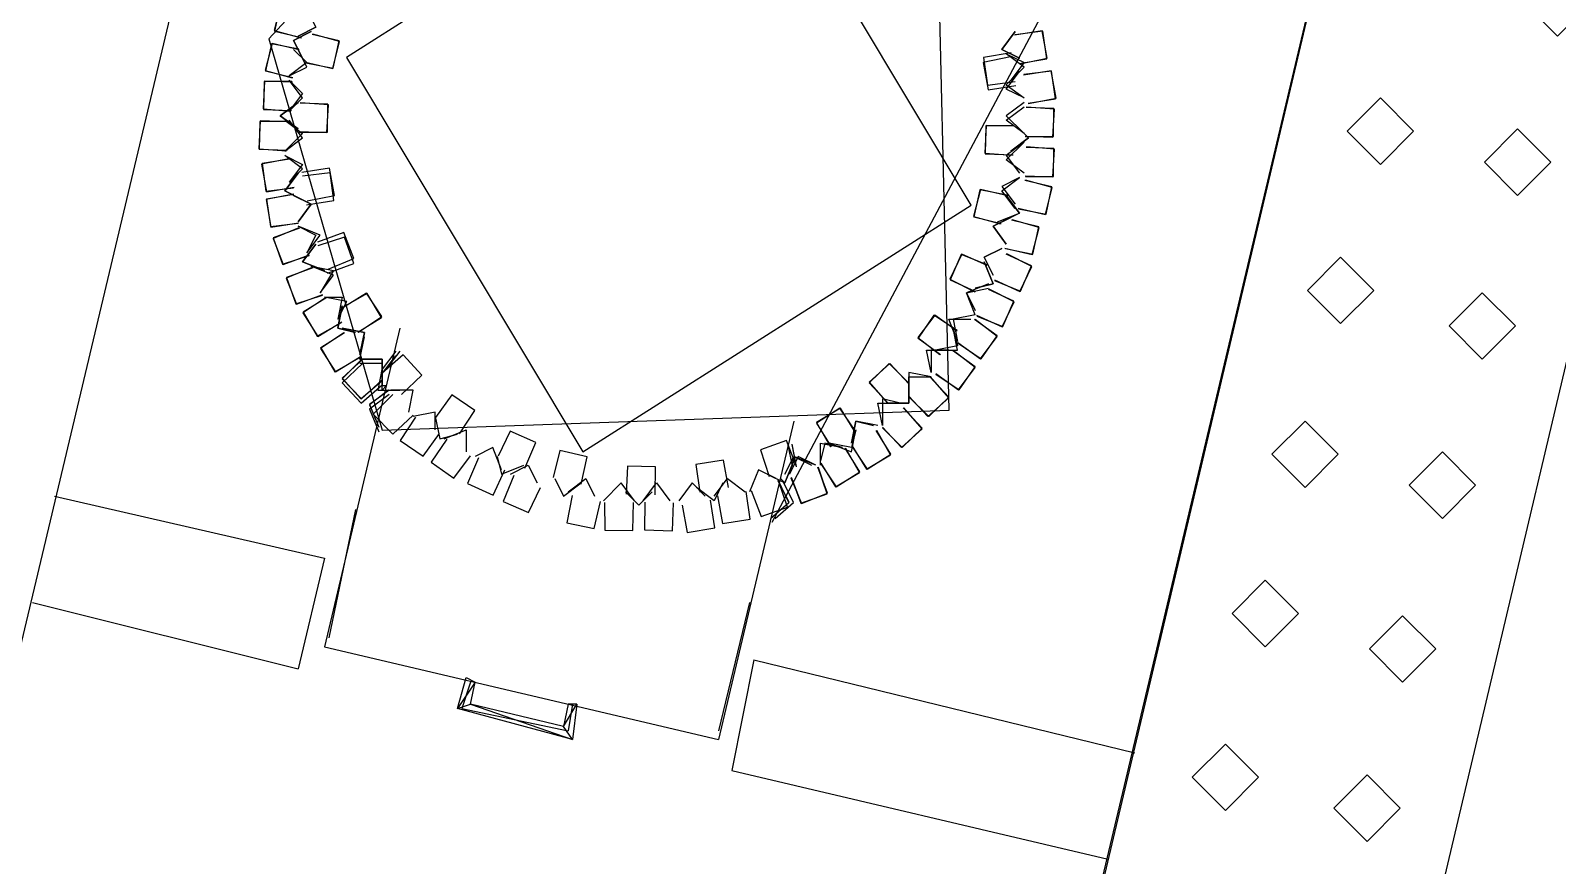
# Model space of a CAD drawing. Header units: feet. Extents: x -84 to 198, y -22 to 181.
# Drawn here: x 49.514 to 54.113, y 119.425 to 121.941 of the extents above; entities that cross this region are included whole.
import ezdxf

# ---------------------------------------------------------------- set-up
doc = ezdxf.new("R2010")
doc.units = ezdxf.units.FT
doc.layers.add('A-LINEA', color=7, linetype='CONTINUOUS')
doc.layers.add('A-LINEA-FINA', color=9, linetype='CONTINUOUS')

msp = doc.modelspace()

# ---------------------------------------------------------------- linework, layer by layer
at = {"layer": 'A-LINEA'}
for p, q in [((51.0533, 126.6978), (48.9733, 117.9378)), ((51.0533, 126.6978), (48.9733, 117.9378)), ((52.2267, 117.1778), (54.2933, 125.9378)), ((52.2267, 117.1778), (54.2933, 125.9378)), ((50.32, 121.9244), (50.3733, 121.9511)), ((50.32, 121.9244), (50.3733, 121.9511)), ((50.3067, 121.8844), (50.3467, 121.8444)), ((50.3067, 121.8844), (50.3467, 121.8444)), ((50.3467, 121.8444), (50.2933, 121.8044)), ((50.3467, 121.8444), (50.2933, 121.8044)), ((52.5067, 121.7244), (52.4533, 121.6844)), ((52.5067, 121.7244), (52.4533, 121.6844)), ((50.28, 121.6711), (50.3333, 121.6311)), ((50.28, 121.6711), (50.3333, 121.6311)), ((52.4533, 121.6844), (52.5067, 121.6311)), ((52.4533, 121.6844), (52.5067, 121.6311)), ((50.3333, 121.6311), (50.28, 121.5778)), ((50.3333, 121.6311), (50.28, 121.5778)), ((52.5067, 121.6044), (52.4533, 121.5644)), ((52.5067, 121.6044), (52.4533, 121.5644)), ((52.4533, 121.5644), (52.4933, 121.5111)), ((52.4533, 121.5644), (52.4933, 121.5111)), ((52.4933, 121.4978), (52.44, 121.4711)), ((52.4933, 121.4978), (52.44, 121.4711)), ((52.44, 121.4711), (52.48, 121.4178)), ((52.44, 121.4711), (52.48, 121.4178)), ((52.4133, 121.3511), (52.4667, 121.3778)), ((52.4133, 121.3511), (52.4667, 121.3778)), ((50.32, 121.3511), (50.3733, 121.3244)), ((50.32, 121.3511), (50.3733, 121.3244)), ((50.3733, 121.3244), (50.3467, 121.2711)), ((50.3733, 121.3244), (50.3467, 121.2711)), ((52.4533, 121.2978), (52.4133, 121.3511)), ((52.4533, 121.2978), (52.4133, 121.3511)), ((50.3333, 121.2444), (50.3733, 121.2978)), ((50.3333, 121.2444), (50.3733, 121.2978)), ((52.3867, 121.2578), (52.44, 121.2844)), ((52.3867, 121.2578), (52.44, 121.2844)), ((50.4, 121.2178), (50.3333, 121.2444)), ((50.4, 121.2178), (50.3333, 121.2444)), ((52.4133, 121.2044), (52.3867, 121.2578)), ((52.4133, 121.2044), (52.3867, 121.2578)), ((52.3333, 121.1511), (52.4, 121.1644)), ((52.3333, 121.1511), (52.4, 121.1644)), ((52.36, 121.0844), (52.3333, 121.1511)), ((52.36, 121.0844), (52.3333, 121.1511)), ((50.44, 121.0444), (50.4533, 121.1111)), ((50.44, 121.0444), (50.4533, 121.1111)), ((50.6267, 121.0444), (50.4, 120.0844)), ((50.6267, 121.0444), (50.4, 120.0844)), ((50.4933, 121.0311), (50.44, 121.0444)), ((50.4933, 121.0311), (50.44, 121.0444)), ((50.5067, 120.9511), (50.52, 121.0178)), ((50.5067, 120.9511), (50.52, 121.0178)), ((50.5067, 120.9511), (50.52, 121.0178)), ((50.5067, 120.9511), (50.52, 121.0178)), ((50.615, 120.9749), (50.5734, 120.9206)), ((50.615, 120.9749), (50.5734, 120.9206)), ((50.6134, 120.961), (50.5735, 120.909)), ((50.6134, 120.961), (50.5735, 120.909)), ((50.6271, 120.9745), (50.5869, 120.9228)), ((50.6271, 120.9745), (50.5869, 120.9228)), ((50.6667, 120.8578), (50.6, 120.8578)), ((50.6667, 120.8578), (50.6, 120.8578)), ((50.6533, 120.7911), (50.6667, 120.8578)), ((50.6533, 120.7911), (50.6667, 120.8578)), ((51.8133, 120.7644), (51.5867, 119.8044)), ((51.8133, 120.7644), (51.5867, 119.8044)), ((51.9867, 120.6711), (52, 120.7378)), ((51.9867, 120.6711), (52, 120.7378)), ((51.809, 120.6288), (51.7962, 120.6931)), ((51.809, 120.6288), (51.7962, 120.6931)), ((51.8217, 120.6272), (51.8083, 120.6943)), ((51.8217, 120.6272), (51.8083, 120.6943)), ((51.8215, 120.6268), (51.8087, 120.6939)), ((51.8215, 120.6268), (51.8087, 120.6939)), ((51.92, 120.6978), (51.9867, 120.6711)), ((51.92, 120.6978), (51.9867, 120.6711)), ((51.8267, 120.6578), (51.8, 120.6044)), ((51.8267, 120.6578), (51.8, 120.6044)), ((51.7333, 120.6044), (51.7867, 120.5778)), ((51.7333, 120.6044), (51.7867, 120.5778)), ((49.5867, 120.5378), (50.4, 120.3511)), ((49.5867, 120.5378), (50.4, 120.3511)), ((50.4933, 120.4978), (50.4133, 120.1111)), ((50.4933, 120.4978), (50.4133, 120.1111)), ((50.4, 120.3511), (50.32, 120.0178)), ((50.4, 120.3511), (50.32, 120.0178)), ((49.52, 120.2178), (50.32, 120.0178)), ((49.52, 120.2178), (50.32, 120.0178)), ((51.68, 120.2178), (51.5867, 119.8311)), ((51.68, 120.2178), (51.5867, 119.8311)), ((50.4, 120.0844), (51.5867, 119.8044)), ((50.4, 120.0844), (51.5867, 119.8044)), ((51.6933, 120.0444), (52.84, 119.7644)), ((51.6933, 120.0444), (52.84, 119.7644)), ((50.84, 119.9778), (50.8133, 119.8978)), ((50.84, 119.9778), (50.8133, 119.8978)), ((50.84, 119.9778), (50.8133, 119.8978)), ((50.84, 119.9778), (50.8133, 119.8978)), ((50.8133, 119.8978), (51.1333, 119.8311)), ((50.8133, 119.8978), (51.1333, 119.8311)), ((50.8133, 119.8978), (51.1333, 119.8311)), ((50.8133, 119.8978), (51.1333, 119.8311)), ((51.1467, 119.9111), (51.1333, 119.8311)), ((51.1467, 119.9111), (51.1333, 119.8311)), ((51.1467, 119.9111), (51.1333, 119.8311)), ((51.1467, 119.9111), (51.1333, 119.8311))]:
    msp.add_line(p, q, dxfattribs=at)
for points in [[(53.8533, 124.0711), (54.8267, 123.8444), (53.48, 118.1511), (52.5067, 118.3911), (53.8533, 124.0711)], [(53.8533, 124.0711), (54.8267, 123.8444), (53.48, 118.1511), (52.5067, 118.3911), (53.8533, 124.0711)], [(51.0655, 122.8161), (50.2324, 121.9156), (50.5737, 120.7372)], [(51.0655, 122.8161), (50.2324, 121.9156), (50.5737, 120.7372)], [(51.0655, 122.8161), (50.2324, 121.9156), (50.5737, 120.7372)], [(51.0655, 122.8161), (50.2324, 121.9156), (50.5737, 120.7372)], [(51.7479, 120.4595), (52.5656, 121.9973), (51.0655, 122.8161)], [(51.7479, 120.4595), (52.5656, 121.9973), (51.0655, 122.8161)], [(51.178, 120.6711), (52.3474, 121.4152), (51.6354, 122.6044), (50.466, 121.8603), (51.178, 120.6711)], [(51.6354, 122.6044), (50.466, 121.8603), (51.178, 120.6711), (52.3474, 121.4152), (51.6354, 122.6044)], [(51.178, 120.6711), (52.3474, 121.4152), (51.6354, 122.6044), (50.466, 121.8603), (51.178, 120.6711)], [(51.6354, 122.6044), (50.466, 121.8603), (51.178, 120.6711), (52.3474, 121.4152), (51.6354, 122.6044)], [(50.5737, 120.7372), (52.2817, 120.7971), (52.2397, 122.5383)], [(50.5737, 120.7372), (52.2817, 120.7971), (52.2397, 122.5383)], [(54.2133, 122.0244), (54.1133, 122.1244), (54.0133, 122.0244), (54.1133, 121.9244), (54.2133, 122.0244)], [(54.2133, 122.0244), (54.1133, 122.1244), (54.0133, 122.0244), (54.1133, 121.9244), (54.2133, 122.0244)], [(50.3507, 122.0032), (50.2689, 122.0224), (50.2481, 121.941), (50.3291, 121.9186)], [(50.3507, 122.0032), (50.2689, 122.0224), (50.2481, 121.941), (50.3291, 121.9186)], [(50.3495, 122.005), (50.2671, 122.0213), (50.2492, 121.9392), (50.3309, 121.9197)], [(50.3495, 122.005), (50.2671, 122.0213), (50.2492, 121.9392), (50.3309, 121.9197)], [(50.3467, 122.0044), (50.3733, 121.9511), (50.32, 121.9244)], [(50.3467, 122.0044), (50.3733, 121.9511), (50.32, 121.9244)], [(50.3333, 121.8578), (50.3067, 121.9111), (50.36, 121.9378)], [(50.36, 121.9378), (50.3067, 121.9111), (50.3333, 121.8578)], [(50.3333, 121.8578), (50.3067, 121.9111), (50.36, 121.9378)], [(50.36, 121.9378), (50.3067, 121.9111), (50.3333, 121.8578)], [(50.3426, 121.8457), (50.4244, 121.8265), (50.4452, 121.9079), (50.3643, 121.9303)], [(50.3426, 121.8457), (50.4244, 121.8265), (50.4452, 121.9079), (50.3643, 121.9303)], [(50.3438, 121.8439), (50.4263, 121.8276), (50.4441, 121.9097), (50.3624, 121.9292)], [(50.3438, 121.8439), (50.4263, 121.8276), (50.4441, 121.9097), (50.3624, 121.9292)], [(52.4933, 121.8578), (52.44, 121.8844), (52.48, 121.9378)], [(52.48, 121.9378), (52.44, 121.8844), (52.4933, 121.8578)], [(52.4933, 121.8578), (52.44, 121.8844), (52.48, 121.9378)], [(52.48, 121.9378), (52.44, 121.8844), (52.4933, 121.8578)], [(52.4939, 121.8408), (52.5763, 121.8574), (52.5614, 121.9401), (52.4784, 121.9268)], [(52.4939, 121.8408), (52.5763, 121.8574), (52.5614, 121.9401), (52.4784, 121.9268)], [(52.4921, 121.8421), (52.575, 121.8556), (52.5631, 121.9388), (52.4797, 121.9285)], [(52.4921, 121.8421), (52.575, 121.8556), (52.5631, 121.9388), (52.4797, 121.9285)], [(50.324, 121.8832), (50.2422, 121.9024), (50.2214, 121.821), (50.3024, 121.7986)], [(50.324, 121.8832), (50.2422, 121.9024), (50.2214, 121.821), (50.3024, 121.7986)], [(50.3228, 121.885), (50.2404, 121.9013), (50.2225, 121.8192), (50.3043, 121.7997)], [(50.3228, 121.885), (50.2404, 121.9013), (50.2225, 121.8192), (50.3043, 121.7997)], [(50.2933, 121.8044), (50.3467, 121.8311), (50.32, 121.8844)], [(50.2933, 121.8044), (50.3467, 121.8311), (50.32, 121.8844)], [(52.4679, 121.8735), (52.385, 121.86), (52.3969, 121.7768), (52.4803, 121.7871)], [(52.4679, 121.8735), (52.385, 121.86), (52.3969, 121.7768), (52.4803, 121.7871)], [(52.4533, 121.8711), (52.5067, 121.8444), (52.4667, 121.7911)], [(52.4667, 121.7911), (52.5067, 121.8311), (52.4533, 121.8711)], [(52.4533, 121.8711), (52.5067, 121.8444), (52.4667, 121.7911)], [(52.4667, 121.7911), (52.5067, 121.8311), (52.4533, 121.8711)], [(52.4661, 121.8614), (52.3837, 121.8448), (52.3986, 121.7622), (52.4816, 121.7755)], [(52.4661, 121.8614), (52.3837, 121.8448), (52.3986, 121.7622), (52.4816, 121.7755)], [(50.3035, 121.7858), (50.2195, 121.7887), (50.215, 121.7048), (50.2987, 121.6986)], [(50.3035, 121.7858), (50.2195, 121.7887), (50.215, 121.7048), (50.2987, 121.6986)], [(50.3019, 121.7874), (50.2179, 121.7872), (50.2164, 121.7032), (50.3004, 121.7001)], [(50.3019, 121.7874), (50.2179, 121.7872), (50.2164, 121.7032), (50.3004, 121.7001)], [(50.2933, 121.7911), (50.3333, 121.7511), (50.2933, 121.6978)], [(50.2933, 121.6978), (50.3333, 121.7378), (50.2933, 121.7911)], [(50.2933, 121.7911), (50.3333, 121.7511), (50.2933, 121.6978)], [(50.2933, 121.6978), (50.3333, 121.7378), (50.2933, 121.7911)], [(52.5067, 121.7378), (52.4533, 121.7644), (52.4933, 121.8178)], [(52.4933, 121.8178), (52.4533, 121.7778), (52.5067, 121.7378)], [(52.5067, 121.7378), (52.4533, 121.7644), (52.4933, 121.8178)], [(52.4933, 121.8178), (52.4533, 121.7778), (52.5067, 121.7378)], [(52.5206, 121.7208), (52.603, 121.7374), (52.588, 121.8201), (52.5051, 121.8068)], [(52.5206, 121.7208), (52.603, 121.7374), (52.588, 121.8201), (52.5051, 121.8068)], [(52.5188, 121.7221), (52.6017, 121.7356), (52.5898, 121.8188), (52.5064, 121.8085)], [(52.5188, 121.7221), (52.6017, 121.7356), (52.5898, 121.8188), (52.5064, 121.8085)], [(53.68, 121.6378), (53.58, 121.7378), (53.48, 121.6378), (53.58, 121.5378), (53.68, 121.6378)], [(53.68, 121.6378), (53.58, 121.7378), (53.48, 121.6378), (53.58, 121.5378), (53.68, 121.6378)], [(50.32, 121.6444), (50.2667, 121.6844), (50.32, 121.7244)], [(50.32, 121.7244), (50.2667, 121.6844), (50.32, 121.6444)], [(50.32, 121.6444), (50.2667, 121.6844), (50.32, 121.7244)], [(50.32, 121.7244), (50.2667, 121.6844), (50.32, 121.6444)], [(50.3232, 121.6364), (50.4072, 121.6335), (50.4117, 121.7174), (50.3279, 121.7236)], [(50.3232, 121.6364), (50.4072, 121.6335), (50.4117, 121.7174), (50.3279, 121.7236)], [(50.3247, 121.6349), (50.4088, 121.635), (50.4102, 121.719), (50.3263, 121.7222)], [(50.3247, 121.6349), (50.4088, 121.635), (50.4102, 121.719), (50.3263, 121.7222)], [(52.5067, 121.6311), (52.4533, 121.6711), (52.5067, 121.7111)], [(52.5067, 121.6311), (52.4533, 121.6711), (52.5067, 121.7111)], [(52.5099, 121.6231), (52.5938, 121.6202), (52.5984, 121.7041), (52.5146, 121.7103)], [(52.5099, 121.6231), (52.5938, 121.6202), (52.5984, 121.7041), (52.5146, 121.7103)], [(52.5114, 121.6215), (52.5954, 121.6217), (52.5969, 121.7057), (52.513, 121.7088)], [(52.5114, 121.6215), (52.5954, 121.6217), (52.5969, 121.7057), (52.513, 121.7088)], [(50.2901, 121.6658), (50.2062, 121.6687), (50.2016, 121.5848), (50.2854, 121.5786)], [(50.2901, 121.6658), (50.2062, 121.6687), (50.2016, 121.5848), (50.2854, 121.5786)], [(50.2886, 121.6674), (50.2046, 121.6672), (50.2031, 121.5832), (50.287, 121.5801)], [(50.2886, 121.6674), (50.2046, 121.6672), (50.2031, 121.5832), (50.287, 121.5801)], [(50.28, 121.5778), (50.3333, 121.6178), (50.2933, 121.6711)], [(50.28, 121.5778), (50.3333, 121.6178), (50.2933, 121.6711)], [(52.4768, 121.6525), (52.3928, 121.6554), (52.3883, 121.5715), (52.4721, 121.5653)], [(52.4768, 121.6525), (52.3928, 121.6554), (52.3883, 121.5715), (52.4721, 121.5653)], [(52.4753, 121.654), (52.3912, 121.6539), (52.3898, 121.5699), (52.4737, 121.5667)], [(52.4753, 121.654), (52.3912, 121.6539), (52.3898, 121.5699), (52.4737, 121.5667)], [(52.48, 121.6578), (52.52, 121.6178), (52.4667, 121.5778)], [(52.4667, 121.5778), (52.52, 121.6178), (52.48, 121.6578)], [(52.48, 121.6578), (52.52, 121.6178), (52.4667, 121.5778)], [(52.4667, 121.5778), (52.52, 121.6178), (52.48, 121.6578)], [(54.0933, 121.5444), (53.9933, 121.6444), (53.8933, 121.5444), (53.9933, 121.4444), (54.0933, 121.5444)], [(54.0933, 121.5444), (53.9933, 121.6444), (53.8933, 121.5444), (53.9933, 121.4444), (54.0933, 121.5444)], [(52.5067, 121.5111), (52.4533, 121.5511), (52.5067, 121.6044)], [(52.5067, 121.5111), (52.4533, 121.5511), (52.5067, 121.6044)], [(50.2928, 121.5547), (50.2104, 121.5382), (50.2253, 121.4555), (50.3083, 121.4688)], [(50.2928, 121.5547), (50.2104, 121.5382), (50.2253, 121.4555), (50.3083, 121.4688)], [(50.2946, 121.5535), (50.2116, 121.54), (50.2235, 121.4568), (50.3069, 121.4671)], [(50.2946, 121.5535), (50.2116, 121.54), (50.2235, 121.4568), (50.3069, 121.4671)], [(50.28, 121.5644), (50.3333, 121.5378), (50.2933, 121.4844)], [(50.2933, 121.4844), (50.3333, 121.5244), (50.28, 121.5644)], [(50.28, 121.5644), (50.3333, 121.5378), (50.2933, 121.4844)], [(50.2933, 121.4844), (50.3333, 121.5244), (50.28, 121.5644)], [(52.5099, 121.5031), (52.5938, 121.5002), (52.5984, 121.5841), (52.5146, 121.5903)], [(52.5099, 121.5031), (52.5938, 121.5002), (52.5984, 121.5841), (52.5146, 121.5903)], [(52.5114, 121.5015), (52.5954, 121.5017), (52.5969, 121.5857), (52.513, 121.5888)], [(52.5114, 121.5015), (52.5954, 121.5017), (52.5969, 121.5857), (52.513, 121.5888)], [(50.3333, 121.4311), (50.28, 121.4578), (50.32, 121.5111)], [(50.32, 121.5111), (50.28, 121.4578), (50.3333, 121.4311)], [(50.3333, 121.4311), (50.28, 121.4578), (50.32, 121.5111)], [(50.32, 121.5111), (50.28, 121.4578), (50.3333, 121.4311)], [(50.3472, 121.4275), (50.4296, 121.444), (50.4147, 121.5267), (50.3317, 121.5134)], [(50.3472, 121.4275), (50.4296, 121.444), (50.4147, 121.5267), (50.3317, 121.5134)], [(50.3454, 121.4154), (50.4284, 121.4289), (50.4165, 121.5121), (50.3331, 121.5018)], [(50.3454, 121.4154), (50.4284, 121.4289), (50.4165, 121.5121), (50.3331, 121.5018)], [(52.4574, 121.4432), (52.3756, 121.4624), (52.3548, 121.381), (52.4357, 121.3586)], [(52.4574, 121.4432), (52.3756, 121.4624), (52.3548, 121.381), (52.4357, 121.3586)], [(52.4562, 121.445), (52.3737, 121.4613), (52.3559, 121.3792), (52.4376, 121.3597)], [(52.4562, 121.445), (52.3737, 121.4613), (52.3559, 121.3792), (52.4376, 121.3597)], [(52.48, 121.4044), (52.44, 121.4578), (52.4933, 121.4978)], [(52.48, 121.4044), (52.44, 121.4578), (52.4933, 121.4978)], [(52.4893, 121.4057), (52.5711, 121.3865), (52.5919, 121.4679), (52.5109, 121.4903)], [(52.4893, 121.4057), (52.5711, 121.3865), (52.5919, 121.4679), (52.5109, 121.4903)], [(52.4905, 121.4039), (52.5729, 121.3876), (52.5908, 121.4697), (52.5091, 121.4892)], [(52.4905, 121.4039), (52.5729, 121.3876), (52.5908, 121.4697), (52.5091, 121.4892)], [(50.3061, 121.448), (50.2237, 121.4315), (50.2386, 121.3488), (50.3216, 121.3621)], [(50.3061, 121.448), (50.2237, 121.4315), (50.2386, 121.3488), (50.3216, 121.3621)], [(50.3079, 121.4468), (50.225, 121.4333), (50.2369, 121.3501), (50.3203, 121.3604)], [(50.3079, 121.4468), (50.225, 121.4333), (50.2369, 121.3501), (50.3203, 121.3604)], [(50.3067, 121.4444), (50.36, 121.4178), (50.32, 121.3644)], [(50.32, 121.3644), (50.36, 121.4178), (50.3067, 121.4444)], [(50.3067, 121.4444), (50.36, 121.4178), (50.32, 121.3644)], [(50.32, 121.3644), (50.36, 121.4178), (50.3067, 121.4444)], [(52.4267, 121.3644), (52.4933, 121.3911), (52.4533, 121.4444)], [(52.4267, 121.3644), (52.4933, 121.3911), (52.4533, 121.4444)], [(52.4533, 121.4444), (52.4933, 121.3911), (52.44, 121.3644)], [(52.4533, 121.4444), (52.4933, 121.3911), (52.44, 121.3644)], [(52.4667, 121.3778), (52.4133, 121.3511), (52.4533, 121.2978)], [(52.4667, 121.3778), (52.4133, 121.3511), (52.4533, 121.2978)], [(52.4493, 121.2857), (52.5311, 121.2665), (52.5519, 121.3479), (52.4709, 121.3703)], [(52.4493, 121.2857), (52.5311, 121.2665), (52.5519, 121.3479), (52.4709, 121.3703)], [(52.4505, 121.2839), (52.5329, 121.2676), (52.5508, 121.3497), (52.4691, 121.3692)], [(52.4505, 121.2839), (52.5329, 121.2676), (52.5508, 121.3497), (52.4691, 121.3692)], [(50.3223, 121.3468), (50.2448, 121.3145), (50.2755, 121.2363), (50.3543, 121.2656)], [(50.3223, 121.3468), (50.2448, 121.3145), (50.2755, 121.2363), (50.3543, 121.2656)], [(50.3243, 121.346), (50.2456, 121.3165), (50.2735, 121.2373), (50.3533, 121.2636)], [(50.3243, 121.346), (50.2456, 121.3165), (50.2735, 121.2373), (50.3533, 121.2636)], [(50.3467, 121.2711), (50.3867, 121.3244), (50.32, 121.3511)], [(50.3467, 121.2711), (50.3867, 121.3244), (50.32, 121.3511)], [(50.411, 121.2221), (50.4886, 121.2544), (50.4578, 121.3326), (50.379, 121.3033)], [(50.411, 121.2221), (50.4886, 121.2544), (50.4578, 121.3326), (50.379, 121.3033)], [(50.409, 121.2096), (50.4877, 121.239), (50.4598, 121.3183), (50.38, 121.2919)], [(50.409, 121.2096), (50.4877, 121.239), (50.4598, 121.3183), (50.38, 121.2919)], [(50.3733, 121.2978), (50.3333, 121.2444), (50.4, 121.2178)], [(50.3733, 121.2978), (50.3333, 121.2444), (50.4, 121.2178)], [(52.44, 121.2844), (52.3867, 121.2578), (52.4133, 121.2044)], [(52.44, 121.2844), (52.3867, 121.2578), (52.4133, 121.2044)], [(50.3623, 121.2268), (50.2848, 121.1945), (50.3155, 121.1163), (50.3943, 121.1456)], [(50.3623, 121.2268), (50.2848, 121.1945), (50.3155, 121.1163), (50.3943, 121.1456)], [(50.36, 121.2311), (50.4267, 121.2178), (50.3867, 121.1511)], [(50.3867, 121.1511), (50.4267, 121.2044), (50.36, 121.2311)], [(50.36, 121.2311), (50.4267, 121.2178), (50.3867, 121.1511)], [(50.3867, 121.1511), (50.4267, 121.2044), (50.36, 121.2311)], [(52.396, 121.2327), (52.3195, 121.2675), (52.2832, 121.1917), (52.3583, 121.154)], [(52.396, 121.2327), (52.3195, 121.2675), (52.2832, 121.1917), (52.3583, 121.154)], [(52.3952, 121.2347), (52.3175, 121.2667), (52.284, 121.1897), (52.3603, 121.1547)], [(52.3952, 121.2347), (52.3175, 121.2667), (52.284, 121.1897), (52.3603, 121.1547)], [(52.3867, 121.2444), (52.4133, 121.1778), (52.36, 121.1644)], [(52.36, 121.1644), (52.4133, 121.1778), (52.3867, 121.2444)], [(52.3867, 121.2444), (52.4133, 121.1778), (52.36, 121.1644)], [(52.36, 121.1644), (52.4133, 121.1778), (52.3867, 121.2444)], [(52.4173, 121.1895), (52.4938, 121.1547), (52.5301, 121.2305), (52.4551, 121.2683)], [(52.4173, 121.1895), (52.4938, 121.1547), (52.5301, 121.2305), (52.4551, 121.2683)], [(52.4182, 121.1875), (52.4959, 121.1555), (52.5294, 121.2325), (52.453, 121.2676)], [(52.4182, 121.1875), (52.4959, 121.1555), (52.5294, 121.2325), (52.453, 121.2676)], [(53.56, 121.1578), (53.46, 121.2578), (53.36, 121.1578), (53.46, 121.0578), (53.56, 121.1578)], [(53.56, 121.1578), (53.46, 121.2578), (53.36, 121.1578), (53.46, 121.0578), (53.56, 121.1578)], [(50.3643, 121.226), (50.2856, 121.1965), (50.3135, 121.1173), (50.3933, 121.1436)], [(50.3643, 121.226), (50.2856, 121.1965), (50.3135, 121.1173), (50.3933, 121.1436)], [(50.4044, 121.1368), (50.3346, 121.09), (50.38, 121.0193), (50.4516, 121.0633)], [(50.4044, 121.1368), (50.3346, 121.09), (50.38, 121.0193), (50.4516, 121.0633)], [(50.4065, 121.1363), (50.3351, 121.0921), (50.3779, 121.0198), (50.451, 121.0612)], [(50.4065, 121.1363), (50.3351, 121.0921), (50.3779, 121.0198), (50.451, 121.0612)], [(50.4, 121.1378), (50.4533, 121.1378), (50.44, 121.0711)], [(50.44, 121.0711), (50.4667, 121.1244), (50.4, 121.1378)], [(50.4, 121.1378), (50.4533, 121.1378), (50.44, 121.0711)], [(50.44, 121.0711), (50.4667, 121.1244), (50.4, 121.1378)], [(50.5023, 121.0321), (50.5721, 121.0789), (50.5267, 121.1496), (50.4551, 121.1056)], [(50.5023, 121.0321), (50.5721, 121.0789), (50.5267, 121.1496), (50.4551, 121.1056)], [(50.5002, 121.0326), (50.5716, 121.0768), (50.5288, 121.1491), (50.4557, 121.1077)], [(50.5002, 121.0326), (50.5716, 121.0768), (50.5288, 121.1491), (50.4557, 121.1077)], [(52.4, 121.1778), (52.3333, 121.1511), (52.36, 121.0978)], [(52.4, 121.1778), (52.3333, 121.1511), (52.36, 121.0978)], [(52.364, 121.0829), (52.4405, 121.048), (52.4768, 121.1238), (52.4017, 121.1616)], [(52.364, 121.0829), (52.4405, 121.048), (52.4768, 121.1238), (52.4017, 121.1616)], [(52.3648, 121.0808), (52.4425, 121.0488), (52.476, 121.1259), (52.3997, 121.1609)], [(52.3648, 121.0808), (52.4425, 121.0488), (52.476, 121.1259), (52.3997, 121.1609)], [(53.9867, 121.0511), (53.8867, 121.1511), (53.7867, 121.0511), (53.8867, 120.9511), (53.9867, 121.0511)], [(53.9867, 121.0511), (53.8867, 121.1511), (53.7867, 121.0511), (53.8867, 120.9511), (53.9867, 121.0511)], [(50.4533, 121.1111), (50.44, 121.0444), (50.4933, 121.0311)], [(50.4533, 121.1111), (50.44, 121.0444), (50.4933, 121.0311)], [(50.4533, 121.0444), (50.52, 121.0311), (50.5067, 120.9644)], [(50.5067, 120.9644), (50.52, 121.0311), (50.4533, 121.0444)], [(50.4533, 121.0444), (50.52, 121.0311), (50.5067, 120.9644)], [(50.5067, 120.9644), (50.52, 121.0311), (50.4533, 121.0444)], [(52.3058, 121.0347), (52.2376, 121.0838), (52.1872, 121.0165), (52.2534, 120.9648)], [(52.3058, 121.0347), (52.2376, 121.0838), (52.1872, 121.0165), (52.2534, 120.9648)], [(52.3054, 121.0368), (52.2354, 121.0834), (52.1875, 121.0144), (52.2556, 120.9651)], [(52.3054, 121.0368), (52.2354, 121.0834), (52.1875, 121.0144), (52.2556, 120.9651)], [(52.2933, 121.0444), (52.3067, 120.9911), (52.24, 120.9778)], [(52.24, 120.9778), (52.3067, 120.9778), (52.2933, 121.0444)], [(52.2933, 121.0444), (52.3067, 120.9911), (52.24, 120.9778)], [(52.24, 120.9778), (52.3067, 120.9778), (52.2933, 121.0444)], [(52.3067, 121.0044), (52.28, 121.0711), (52.3467, 121.0711)], [(52.3067, 121.0044), (52.28, 121.0711), (52.3467, 121.0711)], [(52.36, 121.0844), (52.2933, 121.0711), (52.3067, 121.0044)], [(52.36, 121.0844), (52.2933, 121.0711), (52.3067, 121.0044)], [(52.3075, 121.0009), (52.3758, 120.9518), (52.4261, 121.019), (52.3599, 121.0707)], [(52.3075, 121.0009), (52.3758, 120.9518), (52.4261, 121.019), (52.3599, 121.0707)], [(52.308, 120.9987), (52.3779, 120.9522), (52.4258, 121.0212), (52.3577, 121.0704)], [(52.308, 120.9987), (52.3779, 120.9522), (52.4258, 121.0212), (52.3577, 121.0704)], [(50.4577, 121.0301), (50.3879, 120.9833), (50.4333, 120.9126), (50.5049, 120.9566)], [(50.4577, 121.0301), (50.3879, 120.9833), (50.4333, 120.9126), (50.5049, 120.9566)], [(50.4598, 121.0297), (50.3884, 120.9854), (50.4312, 120.9131), (50.5043, 120.9545)], [(50.4598, 121.0297), (50.3884, 120.9854), (50.4312, 120.9131), (50.5043, 120.9545)], [(50.5126, 120.9511), (50.4533, 120.8916), (50.5117, 120.8311), (50.5733, 120.8883)], [(50.5126, 120.9511), (50.4533, 120.8916), (50.5117, 120.8311), (50.5733, 120.8883)], [(50.5148, 120.9511), (50.4534, 120.8938), (50.5095, 120.8312), (50.5731, 120.8861)], [(50.5148, 120.9511), (50.4534, 120.8938), (50.5095, 120.8312), (50.5731, 120.8861)], [(50.5067, 120.9511), (50.5733, 120.9511), (50.5733, 120.8844)], [(50.5733, 120.8844), (50.5733, 120.9511), (50.5067, 120.9511)], [(50.5067, 120.9511), (50.5733, 120.9511), (50.5733, 120.8844)], [(50.5733, 120.8844), (50.5733, 120.9511), (50.5067, 120.9511)], [(50.6322, 120.8445), (50.6933, 120.9022), (50.6368, 120.9643), (50.5735, 120.9091)], [(50.6322, 120.8445), (50.6933, 120.9022), (50.6368, 120.9643), (50.5735, 120.9091)], [(52.2267, 120.9111), (52.2133, 120.9778), (52.28, 120.9778)], [(52.2267, 120.9111), (52.2133, 120.9778), (52.28, 120.9778)], [(52.28, 120.9778), (52.2267, 120.9778), (52.2267, 120.9111)], [(52.28, 120.9778), (52.2267, 120.9778), (52.2267, 120.9111)], [(52.2409, 120.9075), (52.3091, 120.8585), (52.3595, 120.9257), (52.2932, 120.9774)], [(52.2409, 120.9075), (52.3091, 120.8585), (52.3595, 120.9257), (52.2932, 120.9774)], [(52.2413, 120.9054), (52.3112, 120.8588), (52.3591, 120.9279), (52.2911, 120.9771)], [(52.2413, 120.9054), (52.3112, 120.8588), (52.3591, 120.9279), (52.2911, 120.9771)], [(50.5143, 120.9378), (50.4534, 120.88), (50.51, 120.8179), (50.5732, 120.8732)], [(50.5143, 120.9378), (50.4534, 120.88), (50.51, 120.8179), (50.5732, 120.8732)], [(50.5143, 120.9378), (50.4534, 120.88), (50.51, 120.8179), (50.5732, 120.8732)], [(50.5143, 120.9378), (50.4534, 120.88), (50.51, 120.8179), (50.5732, 120.8732)], [(50.5733, 120.8711), (50.5733, 120.9378), (50.5067, 120.9378)], [(50.5733, 120.8711), (50.5733, 120.9378), (50.5067, 120.9378)], [(50.5733, 120.8711), (50.5733, 120.9378), (50.5067, 120.9378)], [(50.5733, 120.8711), (50.5733, 120.9378), (50.5067, 120.9378)], [(50.5733, 120.9244), (50.56, 120.8578), (50.5867, 120.8578)], [(50.5733, 120.9244), (50.56, 120.8578), (50.6267, 120.8578)], [(50.5733, 120.9244), (50.56, 120.8578), (50.5867, 120.8578)], [(50.5733, 120.9244), (50.56, 120.8578), (50.6267, 120.8578)], [(50.5733, 120.9378), (50.5733, 120.8711), (50.5867, 120.8711)], [(50.5733, 120.9378), (50.5733, 120.8711), (50.5867, 120.8711)], [(50.5867, 120.8711), (50.5733, 120.8578), (50.5733, 120.9244)], [(50.5867, 120.8711), (50.5733, 120.8578), (50.5733, 120.9244)], [(52.16, 120.8785), (52.1005, 120.9378), (52.04, 120.8794), (52.0972, 120.8178)], [(52.16, 120.8785), (52.1005, 120.9378), (52.04, 120.8794), (52.0972, 120.8178)], [(52.16, 120.8763), (52.1027, 120.9377), (52.0401, 120.8816), (52.095, 120.818)], [(52.16, 120.8763), (52.1027, 120.9377), (52.0401, 120.8816), (52.095, 120.818)], [(52.2267, 120.8978), (52.16, 120.9111), (52.16, 120.8444)], [(52.2267, 120.8978), (52.16, 120.9111), (52.16, 120.8444)], [(52.16, 120.8844), (52.16, 120.8178), (52.0933, 120.8178)], [(52.0933, 120.8178), (52.16, 120.8178), (52.16, 120.8844)], [(52.16, 120.8844), (52.16, 120.8178), (52.0933, 120.8178)], [(52.0933, 120.8178), (52.16, 120.8178), (52.16, 120.8844)], [(52.16, 120.8311), (52.16, 120.8978), (52.2267, 120.8978)], [(52.16, 120.8311), (52.16, 120.8978), (52.2267, 120.8978)], [(52.16, 120.8371), (52.2195, 120.7778), (52.28, 120.8361), (52.2228, 120.8977)], [(52.16, 120.8371), (52.2195, 120.7778), (52.28, 120.8361), (52.2228, 120.8977)], [(52.16, 120.8393), (52.2173, 120.7778), (52.2799, 120.8339), (52.225, 120.8976)], [(52.16, 120.8393), (52.2173, 120.7778), (52.2799, 120.8339), (52.225, 120.8976)], [(50.5926, 120.8578), (50.5353, 120.813), (50.5634, 120.7458)], [(50.5926, 120.8578), (50.5353, 120.813), (50.5634, 120.7458)], [(50.5943, 120.8444), (50.5355, 120.8003), (50.5636, 120.7323)], [(50.5943, 120.8444), (50.5355, 120.8003), (50.5636, 120.7323)], [(50.5948, 120.8578), (50.5356, 120.8141), (50.5632, 120.7459)], [(50.5948, 120.8578), (50.5356, 120.8141), (50.5632, 120.7459)], [(50.6056, 120.8444), (50.5467, 120.7846), (50.6054, 120.7245), (50.6666, 120.782)], [(50.6056, 120.8444), (50.5467, 120.7846), (50.6054, 120.7245), (50.6666, 120.782)], [(50.806, 120.7258), (50.8522, 120.7959), (50.783, 120.8435), (50.734, 120.7753)], [(50.806, 120.7258), (50.8522, 120.7959), (50.783, 120.8435), (50.734, 120.7753)], [(52.08, 120.7511), (52.0667, 120.8178), (52.1333, 120.8178)], [(52.08, 120.7511), (52.0667, 120.8178), (52.1333, 120.8178)], [(52.1333, 120.8178), (52.08, 120.8311), (52.08, 120.7511)], [(52.1333, 120.8178), (52.08, 120.8311), (52.08, 120.7511)], [(50.6739, 120.7764), (50.6278, 120.7062), (50.6971, 120.6587), (50.7459, 120.727)], [(50.6739, 120.7764), (50.6278, 120.7062), (50.6971, 120.6587), (50.7459, 120.727)], [(50.7333, 120.7378), (50.7333, 120.7911), (50.6667, 120.7778)], [(50.7333, 120.7378), (50.7333, 120.7911), (50.6667, 120.7778)], [(50.7333, 120.7778), (50.7467, 120.7111), (50.8, 120.7244)], [(50.7333, 120.7778), (50.7467, 120.7111), (50.8, 120.7244)], [(51.999, 120.7334), (51.9522, 120.8032), (51.8815, 120.7578), (51.9255, 120.6862)], [(51.999, 120.7334), (51.9522, 120.8032), (51.8815, 120.7578), (51.9255, 120.6862)], [(51.9985, 120.7313), (51.9543, 120.8027), (51.882, 120.7599), (51.9234, 120.6868)], [(51.9985, 120.7313), (51.9543, 120.8027), (51.882, 120.7599), (51.9234, 120.6868)], [(52.08, 120.7437), (52.1395, 120.6844), (52.2, 120.7428), (52.1428, 120.8044)], [(52.08, 120.7437), (52.1395, 120.6844), (52.2, 120.7428), (52.1428, 120.8044)], [(52.08, 120.7459), (52.1373, 120.6845), (52.1999, 120.7406), (52.145, 120.8042)], [(52.08, 120.7459), (52.1373, 120.6845), (52.1999, 120.7406), (52.145, 120.8042)], [(50.76, 120.7111), (50.8267, 120.7378), (50.8267, 120.6711)], [(50.76, 120.7111), (50.8267, 120.7378), (50.8267, 120.6711)], [(51.0029, 120.6223), (51.0359, 120.6996), (50.9593, 120.7341), (50.9233, 120.6582)], [(51.0029, 120.6223), (51.0359, 120.6996), (50.9593, 120.7341), (50.9233, 120.6582)], [(52, 120.7378), (51.9867, 120.6844), (51.92, 120.6978)], [(52, 120.7378), (51.9867, 120.6844), (51.92, 120.6978)], [(51.9867, 120.6978), (52, 120.7644), (52.0533, 120.7511)], [(52.0667, 120.7511), (52, 120.7644), (51.9867, 120.6978)], [(51.9867, 120.6978), (52, 120.7644), (52.0533, 120.7511)], [(52.0667, 120.7511), (52, 120.7644), (51.9867, 120.6978)], [(51.9877, 120.6888), (52.0345, 120.619), (52.1052, 120.6645), (52.0611, 120.736)], [(51.9877, 120.6888), (52.0345, 120.619), (52.1052, 120.6645), (52.0611, 120.736)], [(51.9881, 120.6909), (52.0324, 120.6195), (52.1046, 120.6623), (52.0632, 120.7354)], [(51.9881, 120.6909), (52.0324, 120.6195), (52.1046, 120.6623), (52.0632, 120.7354)], [(53.4533, 120.6644), (53.3533, 120.7644), (53.2533, 120.6644), (53.3533, 120.5644), (53.4533, 120.6644)], [(53.4533, 120.6644), (53.3533, 120.7644), (53.2533, 120.6644), (53.3533, 120.5644), (53.4533, 120.6644)], [(50.7683, 120.71), (50.7209, 120.6406), (50.7894, 120.5919), (50.8394, 120.6593)], [(50.7683, 120.71), (50.7209, 120.6406), (50.7894, 120.5919), (50.8394, 120.6593)], [(50.9333, 120.6178), (50.9067, 120.6844), (50.8533, 120.6578)], [(50.9333, 120.6178), (50.9067, 120.6844), (50.8533, 120.6578)], [(51.1733, 120.5745), (51.1906, 120.6567), (51.1087, 120.6756), (51.0882, 120.5942)], [(51.1733, 120.5745), (51.1906, 120.6567), (51.1087, 120.6756), (51.0882, 120.5942)], [(51.8217, 120.6272), (51.7917, 120.7056), (51.7126, 120.6772), (51.7395, 120.5976)], [(51.8217, 120.6272), (51.7917, 120.7056), (51.7126, 120.6772), (51.7395, 120.5976)], [(51.8933, 120.6311), (51.8933, 120.6978), (51.96, 120.6844)], [(51.96, 120.6844), (51.9067, 120.6978), (51.8933, 120.6444)], [(51.8933, 120.6311), (51.8933, 120.6978), (51.96, 120.6844)], [(51.96, 120.6844), (51.9067, 120.6978), (51.8933, 120.6444)], [(51.8944, 120.6355), (51.9412, 120.5657), (52.0118, 120.6111), (51.9678, 120.6827)], [(51.8944, 120.6355), (51.9412, 120.5657), (52.0118, 120.6111), (51.9678, 120.6827)], [(51.8948, 120.6376), (51.939, 120.5662), (52.0113, 120.609), (51.9699, 120.6821)], [(51.8948, 120.6376), (51.939, 120.5662), (52.0113, 120.609), (51.9699, 120.6821)], [(50.8637, 120.6532), (50.8308, 120.5759), (50.9075, 120.5415), (50.9433, 120.6175)], [(50.8637, 120.6532), (50.8308, 120.5759), (50.9075, 120.5415), (50.9433, 120.6175)], [(50.92, 120.6578), (50.9333, 120.6044), (51, 120.6311)], [(50.92, 120.6578), (50.9333, 120.6044), (51, 120.6311)], [(50.96, 120.6044), (51.0133, 120.6311), (51.04, 120.5778)], [(50.96, 120.6044), (51.0133, 120.6311), (51.04, 120.5778)], [(51.3959, 120.5422), (51.3964, 120.6262), (51.3124, 120.6283), (51.3086, 120.5444)], [(51.3959, 120.5422), (51.3964, 120.6262), (51.3124, 120.6283), (51.3086, 120.5444)], [(51.6161, 120.5638), (51.6016, 120.6465), (51.5186, 120.6337), (51.5298, 120.5504)], [(51.6161, 120.5638), (51.6016, 120.6465), (51.5186, 120.6337), (51.5298, 120.5504)], [(51.7333, 120.6044), (51.7867, 120.5778), (51.8133, 120.6444)], [(51.7333, 120.6044), (51.7867, 120.5778), (51.8133, 120.6444)], [(51.8133, 120.6444), (51.7867, 120.5778), (51.7733, 120.5911)], [(51.7733, 120.5911), (51.7867, 120.5778), (51.8133, 120.6444)], [(51.7733, 120.5911), (51.7867, 120.5778), (51.8133, 120.6444)], [(51.8133, 120.6444), (51.7867, 120.5778), (51.7733, 120.5911)], [(51.7733, 120.5911), (51.7867, 120.5778), (51.8133, 120.6444)], [(51.7733, 120.5911), (51.7867, 120.5778), (51.8133, 120.6444)], [(51.7867, 120.6044), (51.8133, 120.6578), (51.8667, 120.6311)], [(51.7867, 120.6044), (51.8133, 120.6578), (51.8667, 120.6311)], [(51.88, 120.6311), (51.8267, 120.6578), (51.8, 120.6044)], [(51.88, 120.6311), (51.8133, 120.6578), (51.8, 120.6044)], [(51.88, 120.6311), (51.8267, 120.6578), (51.8, 120.6044)], [(51.88, 120.6311), (51.8133, 120.6578), (51.8, 120.6044)], [(53.8667, 120.5711), (53.7667, 120.6711), (53.6667, 120.5711), (53.7667, 120.4711), (53.8667, 120.5711)], [(53.8667, 120.5711), (53.7667, 120.6711), (53.6667, 120.5711), (53.7667, 120.4711), (53.8667, 120.5711)], [(50.9701, 120.5998), (50.9376, 120.5223), (51.0144, 120.4883), (51.0499, 120.5644)], [(50.9701, 120.5998), (50.9376, 120.5223), (51.0144, 120.4883), (51.0499, 120.5644)], [(51.0933, 120.5911), (51.12, 120.5378), (51.1733, 120.5778)], [(51.0933, 120.5911), (51.12, 120.5378), (51.1733, 120.5778)], [(51.1333, 120.5511), (51.1867, 120.5911), (51.2133, 120.5378)], [(51.1333, 120.5511), (51.1867, 120.5911), (51.2133, 120.5378)], [(51.5733, 120.5378), (51.6133, 120.5911), (51.6667, 120.5511)], [(51.5733, 120.5378), (51.6133, 120.5911), (51.6667, 120.5511)], [(51.76, 120.5911), (51.7067, 120.6178), (51.68, 120.5511)], [(51.76, 120.5911), (51.7067, 120.6178), (51.68, 120.5511)], [(51.6849, 120.5549), (51.7152, 120.4765), (51.7941, 120.5052), (51.7669, 120.5847)], [(51.6849, 120.5549), (51.7152, 120.4765), (51.7941, 120.5052), (51.7669, 120.5847)], [(51.7435, 120.4712), (51.7987, 120.5187), (51.7675, 120.5844)], [(51.7435, 120.4712), (51.7987, 120.5187), (51.7675, 120.5844)], [(51.7437, 120.4712), (51.7989, 120.5198), (51.7655, 120.5854)], [(51.7437, 120.4712), (51.7989, 120.5198), (51.7655, 120.5854)], [(51.7573, 120.4712), (51.8121, 120.5191), (51.7804, 120.5847)], [(51.7573, 120.4712), (51.8121, 120.5191), (51.7804, 120.5847)], [(51.8043, 120.5934), (51.8366, 120.5159), (51.9148, 120.5466), (51.8855, 120.6254)], [(51.8043, 120.5934), (51.8366, 120.5159), (51.9148, 120.5466), (51.8855, 120.6254)], [(51.805, 120.595), (51.835, 120.5165), (51.9141, 120.5451), (51.8871, 120.6247)], [(51.805, 120.595), (51.835, 120.5165), (51.9141, 120.5451), (51.8871, 120.6247)], [(51.8052, 120.5954), (51.8346, 120.5168), (51.9139, 120.5447), (51.8875, 120.6244)], [(51.8052, 120.5954), (51.8346, 120.5168), (51.9139, 120.5447), (51.8875, 120.6244)], [(51.1458, 120.5404), (51.13, 120.4579), (51.2122, 120.4405), (51.2312, 120.5223)], [(51.1458, 120.5404), (51.13, 120.4579), (51.2122, 120.4405), (51.2312, 120.5223)], [(51.3333, 120.5244), (51.2933, 120.5778), (51.24, 120.5244)], [(51.3333, 120.5244), (51.2933, 120.5778), (51.24, 120.5244)], [(51.3867, 120.5511), (51.3467, 120.5111), (51.3067, 120.5511)], [(51.3867, 120.5511), (51.3467, 120.5111), (51.3067, 120.5511)], [(51.36, 120.5244), (51.4, 120.5778), (51.44, 120.5244)], [(51.36, 120.5244), (51.4, 120.5778), (51.44, 120.5244)], [(51.5467, 120.5378), (51.5067, 120.5778), (51.4667, 120.5244)], [(51.5467, 120.5378), (51.5067, 120.5778), (51.4667, 120.5244)], [(51.6, 120.5778), (51.5733, 120.5244), (51.52, 120.5644)], [(51.6, 120.5778), (51.5733, 120.5244), (51.52, 120.5644)], [(51.5839, 120.5385), (51.5983, 120.4557), (51.6814, 120.4685), (51.6702, 120.5518)], [(51.5839, 120.5385), (51.5983, 120.4557), (51.6814, 120.4685), (51.6702, 120.5518)], [(51.2435, 120.5194), (51.2442, 120.4354), (51.3282, 120.4345), (51.3308, 120.5185)], [(51.2435, 120.5194), (51.2442, 120.4354), (51.3282, 120.4345), (51.3308, 120.5185)], [(51.3641, 120.5201), (51.3635, 120.4361), (51.4475, 120.4338), (51.4514, 120.5177)], [(51.3641, 120.5201), (51.3635, 120.4361), (51.4475, 120.4338), (51.4514, 120.5177)], [(51.4767, 120.511), (51.4925, 120.4285), (51.5753, 120.4426), (51.5627, 120.5257)], [(51.4767, 120.511), (51.4925, 120.4285), (51.5753, 120.4426), (51.5627, 120.5257)], [(53.3333, 120.1844), (53.2333, 120.2844), (53.1333, 120.1844), (53.2333, 120.0844), (53.3333, 120.1844)], [(53.3333, 120.1844), (53.2333, 120.2844), (53.1333, 120.1844), (53.2333, 120.0844), (53.3333, 120.1844)], [(53.7467, 120.0778), (53.6467, 120.1778), (53.5467, 120.0778), (53.6467, 119.9778), (53.7467, 120.0778)], [(53.7467, 120.0778), (53.6467, 120.1778), (53.5467, 120.0778), (53.6467, 119.9778), (53.7467, 120.0778)], [(51.6933, 120.0444), (51.6267, 119.7111), (52.76, 119.4444)], [(51.6933, 120.0444), (51.6267, 119.7111), (52.76, 119.4444)], [(53.2133, 119.6911), (53.1133, 119.7911), (53.0133, 119.6911), (53.1133, 119.5911), (53.2133, 119.6911)], [(53.2133, 119.6911), (53.1133, 119.7911), (53.0133, 119.6911), (53.1133, 119.5911), (53.2133, 119.6911)], [(53.64, 119.5978), (53.54, 119.6978), (53.44, 119.5978), (53.54, 119.4978), (53.64, 119.5978)], [(53.64, 119.5978), (53.54, 119.6978), (53.44, 119.5978), (53.54, 119.4978), (53.64, 119.5978)]]:
    msp.add_lwpolyline(points, dxfattribs=at)
at = {"layer": 'A-LINEA-FINA'}
for points in [[(50.8533, 119.9778), (50.8, 119.8978), (50.8267, 119.9911), (50.8533, 119.9778), (50.8533, 119.9778)], [(50.8533, 119.9778), (50.8, 119.8978), (50.8267, 119.9911), (50.8533, 119.9778), (50.8533, 119.9778)], [(50.84, 119.9111), (50.8533, 119.9778), (50.8, 119.8978), (50.84, 119.9111)], [(50.84, 119.9111), (50.8533, 119.9778), (50.8, 119.8978), (50.84, 119.9111)], [(50.84, 119.9111), (51.1467, 119.8044), (50.8, 119.8978), (50.84, 119.9111), (50.84, 119.9111)], [(50.84, 119.9111), (51.1467, 119.8044), (50.8, 119.8978), (50.84, 119.9111), (50.84, 119.9111)], [(51.12, 119.8444), (50.84, 119.9111), (51.1467, 119.8044), (51.12, 119.8444)], [(51.12, 119.8444), (50.84, 119.9111), (51.1467, 119.8044), (51.12, 119.8444)], [(51.1333, 119.9111), (51.12, 119.8444), (51.16, 119.9111), (51.1333, 119.9111)], [(51.12, 119.8444), (51.16, 119.9111), (51.1467, 119.8044), (51.12, 119.8444), (51.12, 119.8444)], [(51.1333, 119.9111), (51.12, 119.8444), (51.16, 119.9111), (51.1333, 119.9111)], [(51.12, 119.8444), (51.16, 119.9111), (51.1467, 119.8044), (51.12, 119.8444), (51.12, 119.8444)]]:
    msp.add_lwpolyline(points, dxfattribs=at)

doc.saveas('drawing.dxf')
